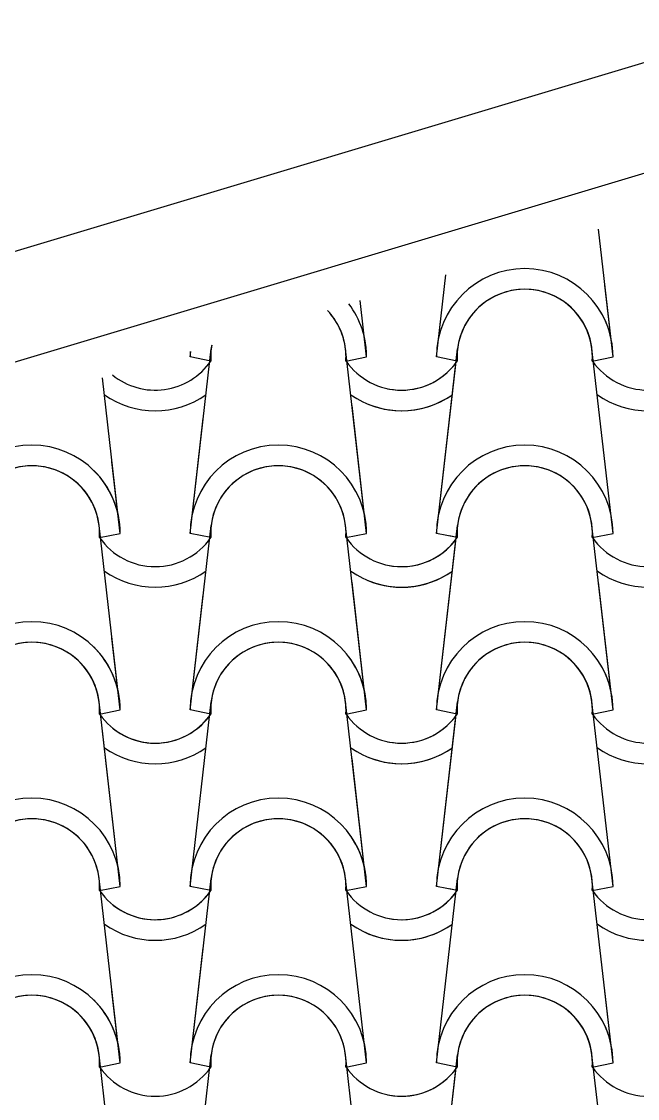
# Model space of a CAD drawing. Header units: millimetres. Extents: x -255 to 41745, y 236 to 29936.
# Drawn here: x 26862 to 27298, y 26255 to 27018 of the extents above; entities that cross this region are included whole.
import ezdxf

# ---------------------------------------------------------------- set-up
doc = ezdxf.new("R2010")
doc.units = ezdxf.units.MM
doc.layers.add('1', color=1, linetype='Continuous')
doc.layers.add('CALIDADES', color=7, linetype='Continuous')

msp = doc.modelspace()

# ---------------------------------------------------------------- linework, layer by layer
at = {"layer": '1'}
for p, q in [((27280.85, 26780.55), (27270.51, 26871.08)), ((27155.85, 26780.55), (27162.48, 26838.68)), ((27155.85, 26780.55), (27162.48, 26838.68)), ((27155.85, 26780.55), (27162.48, 26838.68)), ((27155.85, 26780.55), (27162.48, 26838.68)), ((27155.85, 26780.55), (27162.48, 26838.68)), ((27155.85, 26780.55), (27162.48, 26838.68)), ((27155.85, 26780.55), (27162.48, 26838.68)), ((27280.85, 26780.55), (27275.05, 26831.35)), ((27106.34, 26780.55), (27101.79, 26820.47)), ((27106.34, 26780.55), (27101.79, 26820.47)), ((27106.34, 26780.55), (27101.79, 26820.47)), ((27106.34, 26780.55), (27101.79, 26820.47)), ((27106.34, 26780.55), (27101.79, 26820.47)), ((27106.34, 26780.55), (27101.79, 26820.47)), ((27106.34, 26780.55), (27101.79, 26820.47)), ((27155.85, 26780.55), (27160.1, 26817.83)), ((26981.34, 26655.55), (26996.27, 26786.26)), ((26981.34, 26655.55), (26996.27, 26786.26)), ((26981.34, 26780.55), (26981.79, 26784.47)), ((26981.34, 26780.55), (26981.79, 26784.47)), ((26981.34, 26780.55), (26981.79, 26784.47)), ((27106.34, 26655.55), (27091.42, 26786.26)), ((27106.34, 26655.55), (27091.42, 26786.26)), ((27106.34, 26655.55), (27091.42, 26786.26)), ((27106.34, 26655.55), (27091.42, 26786.26)), ((27106.34, 26780.55), (27105.08, 26791.62)), ((27155.85, 26655.55), (27170.77, 26786.26)), ((27155.85, 26655.55), (27170.77, 26786.26)), ((27155.85, 26655.55), (27170.77, 26786.26)), ((27155.85, 26655.55), (27170.77, 26786.26)), ((27280.85, 26655.55), (27265.92, 26786.26)), ((26996.02, 26777.62), (26981.34, 26780.55)), ((26996.02, 26777.62), (26981.34, 26780.55)), ((26996.02, 26777.62), (26981.34, 26780.55)), ((26996.02, 26777.62), (26981.34, 26780.55)), ((26996.02, 26777.62), (26981.34, 26780.55)), ((26996.02, 26777.62), (26981.34, 26780.55)), ((27091.67, 26777.62), (27106.34, 26780.55)), ((27091.67, 26777.62), (27106.34, 26780.55)), ((27091.67, 26777.62), (27106.34, 26780.55)), ((27091.67, 26777.62), (27106.34, 26780.55)), ((27091.67, 26777.62), (27106.34, 26780.55)), ((27091.67, 26777.62), (27106.34, 26780.55)), ((27091.67, 26777.62), (27106.34, 26780.55)), ((27091.67, 26777.62), (27106.34, 26780.55)), ((27091.67, 26777.62), (27106.34, 26780.55)), ((27091.67, 26777.62), (27106.34, 26780.55)), ((27091.67, 26777.62), (27106.34, 26780.55)), ((27091.67, 26777.62), (27106.34, 26780.55)), ((27091.67, 26777.62), (27106.34, 26780.55)), ((27091.67, 26777.62), (27106.34, 26780.55)), ((27091.67, 26777.62), (27106.34, 26780.55)), ((27091.67, 26777.62), (27106.34, 26780.55)), ((27155.85, 26655.55), (27170.22, 26781.42)), ((27170.52, 26777.62), (27155.85, 26780.55)), ((27170.52, 26777.62), (27155.85, 26780.55)), ((27170.52, 26777.62), (27155.85, 26780.55)), ((27170.52, 26777.62), (27155.85, 26780.55)), ((27170.52, 26777.62), (27155.85, 26780.55)), ((27170.52, 26777.62), (27155.85, 26780.55)), ((27170.52, 26777.62), (27155.85, 26780.55)), ((27170.52, 26777.62), (27155.85, 26780.55)), ((27170.52, 26777.62), (27155.85, 26780.55)), ((27170.52, 26777.62), (27155.85, 26780.55)), ((27170.52, 26777.62), (27155.85, 26780.55)), ((27170.52, 26777.62), (27155.85, 26780.55)), ((27170.52, 26777.62), (27155.85, 26780.55)), ((27170.52, 26777.62), (27155.85, 26780.55)), ((27170.52, 26777.62), (27155.85, 26780.55)), ((27170.52, 26777.62), (27155.85, 26780.55)), ((27170.52, 26777.62), (27164.69, 26778.78)), ((27170.52, 26777.62), (27164.69, 26778.78)), ((27266.17, 26777.62), (27280.85, 26780.55)), ((27266.17, 26777.62), (27280.85, 26780.55)), ((27266.17, 26777.62), (27280.85, 26780.55)), ((27266.17, 26777.62), (27280.85, 26780.55)), ((26931.84, 26655.55), (26919.26, 26765.71)), ((26931.84, 26655.55), (26919.26, 26765.71)), ((27106.34, 26655.55), (27096.01, 26746.07)), ((26981.34, 26655.55), (26990.66, 26737.12)), ((26931.84, 26655.55), (26926.04, 26706.35)), ((27155.85, 26655.55), (27160.1, 26692.83)), ((27106.34, 26655.55), (27105.08, 26666.62)), ((26931.84, 26530.55), (26916.92, 26661.26)), ((26931.84, 26530.55), (26916.92, 26661.26)), ((26917.17, 26652.62), (26931.84, 26655.55)), ((26917.17, 26652.62), (26931.84, 26655.55)), ((26917.17, 26652.62), (26931.84, 26655.55)), ((26917.17, 26652.62), (26931.84, 26655.55)), ((26917.17, 26652.62), (26931.84, 26655.55)), ((26917.17, 26652.62), (26931.84, 26655.55)), ((26981.34, 26530.55), (26996.27, 26661.26)), ((26981.34, 26530.55), (26996.27, 26661.26)), ((26996.02, 26652.62), (26981.34, 26655.55)), ((26996.02, 26652.62), (26981.34, 26655.55)), ((26996.02, 26652.62), (26981.34, 26655.55)), ((26996.02, 26652.62), (26981.34, 26655.55)), ((26996.02, 26652.62), (26981.34, 26655.55)), ((26996.02, 26652.62), (26981.34, 26655.55)), ((27106.34, 26530.55), (27091.42, 26661.26)), ((27106.34, 26530.55), (27091.42, 26661.26)), ((27106.34, 26530.55), (27091.42, 26661.26)), ((27106.34, 26530.55), (27091.42, 26661.26)), ((27091.67, 26652.62), (27106.34, 26655.55)), ((27091.67, 26652.62), (27106.34, 26655.55)), ((27091.67, 26652.62), (27106.34, 26655.55)), ((27091.67, 26652.62), (27106.34, 26655.55)), ((27091.67, 26652.62), (27106.34, 26655.55)), ((27091.67, 26652.62), (27106.34, 26655.55)), ((27091.67, 26652.62), (27106.34, 26655.55)), ((27091.67, 26652.62), (27106.34, 26655.55)), ((27091.67, 26652.62), (27106.34, 26655.55)), ((27091.67, 26652.62), (27106.34, 26655.55)), ((27091.67, 26652.62), (27106.34, 26655.55)), ((27091.67, 26652.62), (27106.34, 26655.55)), ((27155.85, 26530.55), (27170.77, 26661.26)), ((27155.85, 26530.55), (27170.77, 26661.26)), ((27155.85, 26530.55), (27170.77, 26661.26)), ((27155.85, 26530.55), (27170.77, 26661.26)), ((27155.85, 26530.55), (27170.22, 26656.42)), ((27170.52, 26652.62), (27155.85, 26655.55)), ((27170.52, 26652.62), (27155.85, 26655.55)), ((27170.52, 26652.62), (27155.85, 26655.55)), ((27170.52, 26652.62), (27155.85, 26655.55)), ((27170.52, 26652.62), (27155.85, 26655.55)), ((27170.52, 26652.62), (27155.85, 26655.55)), ((27170.52, 26652.62), (27155.85, 26655.55)), ((27170.52, 26652.62), (27155.85, 26655.55)), ((27170.52, 26652.62), (27155.85, 26655.55)), ((27170.52, 26652.62), (27155.85, 26655.55)), ((27170.52, 26652.62), (27155.85, 26655.55)), ((27170.52, 26652.62), (27155.85, 26655.55)), ((27280.85, 26530.55), (27265.92, 26661.26)), ((27266.17, 26652.62), (27280.85, 26655.55)), ((27266.17, 26652.62), (27280.85, 26655.55)), ((27170.52, 26652.62), (27164.69, 26653.78)), ((27170.52, 26652.62), (27164.69, 26653.78)), ((27106.34, 26530.55), (27096.01, 26621.07)), ((27280.85, 26530.55), (27270.51, 26621.08)), ((26981.34, 26530.55), (26990.66, 26612.12)), ((27155.85, 26530.55), (27162.48, 26588.68)), ((27155.85, 26530.55), (27162.48, 26588.68)), ((27155.85, 26530.55), (27162.48, 26588.68)), ((26931.84, 26530.55), (26926.04, 26581.35)), ((27280.85, 26530.55), (27275.05, 26581.35)), ((27280.85, 26530.55), (27275.05, 26581.35)), ((27106.34, 26530.55), (27101.79, 26570.47)), ((27106.34, 26530.55), (27101.79, 26570.47)), ((27106.34, 26530.55), (27101.79, 26570.47)), ((26931.84, 26405.55), (26916.92, 26536.26)), ((26931.84, 26405.55), (26916.92, 26536.26)), ((26981.34, 26405.55), (26996.27, 26536.26)), ((26981.34, 26405.55), (26996.27, 26536.26)), ((26981.34, 26405.55), (26996.27, 26536.26)), ((26981.34, 26530.55), (26981.79, 26534.47)), ((27106.34, 26405.55), (27091.42, 26536.26)), ((27106.34, 26405.55), (27091.42, 26536.26)), ((27106.34, 26405.55), (27091.42, 26536.26)), ((27106.34, 26405.55), (27091.42, 26536.26)), ((27155.85, 26405.55), (27170.77, 26536.26)), ((27155.85, 26405.55), (27170.77, 26536.26)), ((27155.85, 26405.55), (27170.77, 26536.26)), ((27155.85, 26405.55), (27170.77, 26536.26)), ((27280.85, 26405.55), (27265.92, 26536.26)), ((27280.85, 26405.55), (27265.92, 26536.26)), ((26917.17, 26527.62), (26931.84, 26530.55)), ((26917.17, 26527.62), (26931.84, 26530.55)), ((26917.17, 26527.62), (26931.84, 26530.55)), ((26917.17, 26527.62), (26931.84, 26530.55)), ((26917.17, 26527.62), (26931.84, 26530.55)), ((26917.17, 26527.62), (26931.84, 26530.55)), ((26996.02, 26527.62), (26981.34, 26530.55)), ((26996.02, 26527.62), (26981.34, 26530.55)), ((26996.02, 26527.62), (26981.34, 26530.55)), ((26996.02, 26527.62), (26981.34, 26530.55)), ((26996.02, 26527.62), (26981.34, 26530.55)), ((26996.02, 26527.62), (26981.34, 26530.55)), ((26996.02, 26527.62), (26981.34, 26530.55)), ((26996.02, 26527.62), (26981.34, 26530.55)), ((27091.67, 26527.62), (27106.34, 26530.55)), ((27091.67, 26527.62), (27106.34, 26530.55)), ((27091.67, 26527.62), (27106.34, 26530.55)), ((27091.67, 26527.62), (27106.34, 26530.55)), ((27091.67, 26527.62), (27106.34, 26530.55)), ((27091.67, 26527.62), (27106.34, 26530.55)), ((27091.67, 26527.62), (27106.34, 26530.55)), ((27091.67, 26527.62), (27106.34, 26530.55)), ((27091.67, 26527.62), (27106.34, 26530.55)), ((27091.67, 26527.62), (27106.34, 26530.55)), ((27091.67, 26527.62), (27106.34, 26530.55)), ((27091.67, 26527.62), (27106.34, 26530.55)), ((27091.67, 26527.62), (27106.34, 26530.55)), ((27091.67, 26527.62), (27106.34, 26530.55)), ((27091.67, 26527.62), (27106.34, 26530.55)), ((27091.67, 26527.62), (27106.34, 26530.55)), ((27155.85, 26405.55), (27170.22, 26531.42)), ((27155.85, 26405.55), (27170.22, 26531.42)), ((27170.52, 26527.62), (27155.85, 26530.55)), ((27170.52, 26527.62), (27155.85, 26530.55)), ((27170.52, 26527.62), (27155.85, 26530.55)), ((27170.52, 26527.62), (27155.85, 26530.55)), ((27170.52, 26527.62), (27155.85, 26530.55)), ((27170.52, 26527.62), (27155.85, 26530.55)), ((27170.52, 26527.62), (27155.85, 26530.55)), ((27170.52, 26527.62), (27155.85, 26530.55)), ((27170.52, 26527.62), (27155.85, 26530.55)), ((27170.52, 26527.62), (27155.85, 26530.55)), ((27170.52, 26527.62), (27155.85, 26530.55)), ((27170.52, 26527.62), (27155.85, 26530.55)), ((27170.52, 26527.62), (27155.85, 26530.55)), ((27170.52, 26527.62), (27155.85, 26530.55)), ((27170.52, 26527.62), (27155.85, 26530.55)), ((27170.52, 26527.62), (27155.85, 26530.55)), ((27170.52, 26527.62), (27164.69, 26528.78)), ((27170.52, 26527.62), (27164.69, 26528.78)), ((27170.52, 26527.62), (27164.69, 26528.78)), ((27170.52, 26527.62), (27164.69, 26528.78)), ((27266.17, 26527.62), (27280.85, 26530.55)), ((27266.17, 26527.62), (27280.85, 26530.55)), ((27266.17, 26527.62), (27280.85, 26530.55)), ((27266.17, 26527.62), (27280.85, 26530.55)), ((27266.17, 26527.62), (27280.85, 26530.55)), ((27266.17, 26527.62), (27280.85, 26530.55)), ((27266.17, 26527.62), (27280.85, 26530.55)), ((27266.17, 26527.62), (27280.85, 26530.55)), ((26931.84, 26405.55), (26919.26, 26515.71)), ((27106.34, 26405.55), (27096.01, 26496.07)), ((27106.34, 26405.55), (27096.01, 26496.07)), ((27155.85, 26405.55), (27162.48, 26463.68)), ((27155.85, 26405.55), (27162.48, 26463.68)), ((27155.85, 26405.55), (27162.48, 26463.68)), ((27106.34, 26405.55), (27101.79, 26445.47)), ((27106.34, 26405.55), (27101.79, 26445.47)), ((27106.34, 26405.55), (27101.79, 26445.47)), ((27155.85, 26405.55), (27160.1, 26442.83)), ((26931.84, 26280.55), (26916.92, 26411.26)), ((26981.34, 26280.55), (26996.27, 26411.26)), ((27106.34, 26280.55), (27091.42, 26411.26)), ((27106.34, 26280.55), (27091.42, 26411.26)), ((27106.34, 26280.55), (27091.42, 26411.26)), ((27106.34, 26405.55), (27105.08, 26416.62)), ((27155.85, 26280.55), (27170.77, 26411.26)), ((27155.85, 26280.55), (27170.77, 26411.26)), ((27155.85, 26280.55), (27170.77, 26411.26)), ((27280.85, 26280.55), (27265.92, 26411.26)), ((26917.17, 26402.62), (26931.84, 26405.55)), ((26917.17, 26402.62), (26931.84, 26405.55)), ((26917.17, 26402.62), (26931.84, 26405.55)), ((26917.17, 26402.62), (26931.84, 26405.55)), ((26917.17, 26402.62), (26931.84, 26405.55)), ((26917.17, 26402.62), (26931.84, 26405.55)), ((26981.34, 26405.55), (26981.79, 26409.47)), ((26996.02, 26402.62), (26981.34, 26405.55)), ((26996.02, 26402.62), (26981.34, 26405.55)), ((26996.02, 26402.62), (26981.34, 26405.55)), ((26996.02, 26402.62), (26981.34, 26405.55)), ((26996.02, 26402.62), (26981.34, 26405.55)), ((26996.02, 26402.62), (26981.34, 26405.55)), ((26996.02, 26402.62), (26981.34, 26405.55)), ((26996.02, 26402.62), (26981.34, 26405.55)), ((27091.67, 26402.62), (27106.34, 26405.55)), ((27091.67, 26402.62), (27106.34, 26405.55)), ((27091.67, 26402.62), (27106.34, 26405.55)), ((27091.67, 26402.62), (27106.34, 26405.55)), ((27091.67, 26402.62), (27106.34, 26405.55)), ((27091.67, 26402.62), (27106.34, 26405.55)), ((27091.67, 26402.62), (27106.34, 26405.55)), ((27091.67, 26402.62), (27106.34, 26405.55)), ((27091.67, 26402.62), (27106.34, 26405.55)), ((27091.67, 26402.62), (27106.34, 26405.55)), ((27091.67, 26402.62), (27106.34, 26405.55)), ((27091.67, 26402.62), (27106.34, 26405.55)), ((27091.67, 26402.62), (27106.34, 26405.55)), ((27091.67, 26402.62), (27106.34, 26405.55)), ((27091.67, 26402.62), (27106.34, 26405.55)), ((27091.67, 26402.62), (27106.34, 26405.55)), ((27091.67, 26402.62), (27106.34, 26405.55)), ((27091.67, 26402.62), (27106.34, 26405.55)), ((27091.67, 26402.62), (27106.34, 26405.55)), ((27091.67, 26402.62), (27106.34, 26405.55)), ((27170.52, 26402.62), (27155.85, 26405.55)), ((27170.52, 26402.62), (27155.85, 26405.55)), ((27170.52, 26402.62), (27155.85, 26405.55)), ((27170.52, 26402.62), (27155.85, 26405.55)), ((27170.52, 26402.62), (27155.85, 26405.55)), ((27170.52, 26402.62), (27155.85, 26405.55)), ((27170.52, 26402.62), (27155.85, 26405.55)), ((27170.52, 26402.62), (27155.85, 26405.55)), ((27170.52, 26402.62), (27155.85, 26405.55)), ((27170.52, 26402.62), (27155.85, 26405.55)), ((27170.52, 26402.62), (27155.85, 26405.55)), ((27170.52, 26402.62), (27155.85, 26405.55)), ((27170.52, 26402.62), (27155.85, 26405.55)), ((27170.52, 26402.62), (27155.85, 26405.55)), ((27170.52, 26402.62), (27155.85, 26405.55)), ((27170.52, 26402.62), (27155.85, 26405.55)), ((27170.52, 26402.62), (27155.85, 26405.55)), ((27170.52, 26402.62), (27155.85, 26405.55)), ((27170.52, 26402.62), (27155.85, 26405.55)), ((27170.52, 26402.62), (27155.85, 26405.55)), ((27170.52, 26402.62), (27164.69, 26403.78)), ((27170.52, 26402.62), (27164.69, 26403.78)), ((27266.17, 26402.62), (27280.85, 26405.55)), ((27266.17, 26402.62), (27280.85, 26405.55)), ((27266.17, 26402.62), (27280.85, 26405.55)), ((27266.17, 26402.62), (27280.85, 26405.55)), ((26981.34, 26280.55), (26990.66, 26362.12)), ((26931.84, 26280.55), (26926.04, 26331.35)), ((27280.85, 26280.55), (27275.05, 26331.35)), ((26931.84, 26155.55), (26916.92, 26286.26)), ((26981.34, 26155.55), (26996.27, 26286.26)), ((27106.34, 26155.55), (27091.42, 26286.26)), ((27155.85, 26155.55), (27170.77, 26286.26)), ((27155.85, 26155.55), (27170.22, 26281.42)), ((27280.85, 26155.55), (27265.92, 26286.26)), ((26917.17, 26277.62), (26931.84, 26280.55)), ((26917.17, 26277.62), (26931.84, 26280.55)), ((26917.17, 26277.62), (26931.84, 26280.55)), ((26917.17, 26277.62), (26931.84, 26280.55)), ((26996.02, 26277.62), (26981.34, 26280.55)), ((26996.02, 26277.62), (26981.34, 26280.55)), ((26996.02, 26277.62), (26981.34, 26280.55)), ((26996.02, 26277.62), (26981.34, 26280.55)), ((27091.67, 26277.62), (27106.34, 26280.55)), ((27091.67, 26277.62), (27106.34, 26280.55)), ((27091.67, 26277.62), (27106.34, 26280.55)), ((27091.67, 26277.62), (27106.34, 26280.55)), ((27091.67, 26277.62), (27106.34, 26280.55)), ((27091.67, 26277.62), (27106.34, 26280.55)), ((27170.52, 26277.62), (27155.85, 26280.55)), ((27170.52, 26277.62), (27155.85, 26280.55)), ((27170.52, 26277.62), (27155.85, 26280.55)), ((27170.52, 26277.62), (27155.85, 26280.55)), ((27170.52, 26277.62), (27155.85, 26280.55)), ((27170.52, 26277.62), (27155.85, 26280.55)), ((27170.52, 26277.62), (27164.69, 26278.78)), ((27170.52, 26277.62), (27164.69, 26278.78)), ((27266.17, 26277.62), (27280.85, 26280.55)), ((27266.17, 26277.62), (27280.85, 26280.55)), ((27266.17, 26277.62), (27280.85, 26280.55)), ((27266.17, 26277.62), (27280.85, 26280.55))]:
    msp.add_line(p, q, dxfattribs=at)
for centre, radius, start, end in [((27218.35, 26780.55), 62.5, 0, 180), ((27218.35, 26780.55), 62.5, 0, 180), ((27218.35, 26780.55), 47.92, 356.48872, 183.51128), ((27218.35, 26780.55), 47.92, 356.48872, 183.51128), ((27218.35, 26780.55), 47.92, 6.83804, 173.16196), ((27218.35, 26780.55), 62.5, 0, 45.56488), ((27218.35, 26780.55), 62.5, 0, 45.56488), ((27043.84, 26780.55), 62.5, 0, 36.89983), ((27043.84, 26780.55), 62.5, 0, 36.89983), ((27043.84, 26780.55), 62.5, 0, 36.89983), ((27043.84, 26780.55), 62.5, 0, 36.89983), ((27043.84, 26780.55), 62.5, 0, 36.89983), ((27043.84, 26780.55), 62.5, 0, 36.89983), ((27218.35, 26780.55), 47.92, 6.83804, 52.09525), ((27218.35, 26780.55), 47.92, 356.48872, 52.09525), ((27218.35, 26780.55), 47.92, 356.48872, 52.09525), ((27043.84, 26780.55), 47.92, 356.48872, 43.46869), ((27043.84, 26780.55), 47.92, 356.48872, 43.46869), ((27043.84, 26780.55), 47.92, 6.83804, 43.46869), ((27043.84, 26780.55), 47.92, 356.48872, 43.46869), ((27043.84, 26780.55), 47.92, 356.48872, 43.46869), ((27043.84, 26780.55), 47.92, 6.83804, 43.46869), ((27043.84, 26780.55), 47.92, 356.48872, 43.46869), ((27043.84, 26780.55), 47.92, 356.48872, 43.46869), ((27043.84, 26780.55), 47.92, 6.83804, 43.46869), ((27043.84, 26780.55), 47.92, 169.9298, 183.51128), ((27043.84, 26780.55), 47.92, 169.9298, 183.51128), ((27043.84, 26780.55), 47.92, 169.9298, 183.51128), ((27043.84, 26780.55), 47.92, 169.9298, 183.51128), ((27043.84, 26780.55), 47.92, 169.9298, 183.51128), ((27043.84, 26780.55), 47.92, 169.9298, 183.51128), ((27043.84, 26780.55), 47.92, 169.9298, 173.16196), ((27043.84, 26780.55), 47.92, 169.9298, 173.16196), ((27043.84, 26780.55), 47.92, 169.9298, 173.16196), ((27043.84, 26780.55), 47.92, 356.48872, 5.53044), ((27043.84, 26780.55), 47.92, 356.48872, 5.53044), ((27043.84, 26780.55), 62.5, 0, 10.3131), ((27043.84, 26780.55), 62.5, 0, 10.3131), ((26956.65, 26804.93), 47.92, 230.74579, 325.24403), ((26956.65, 26804.93), 47.92, 230.74579, 325.24403), ((26956.65, 26804.93), 47.92, 230.74579, 325.24403), ((26956.65, 26804.93), 47.92, 230.74579, 325.24403), ((26956.65, 26804.93), 47.92, 230.74579, 325.24403), ((26956.65, 26804.93), 47.92, 230.74579, 325.24403), ((27043.84, 26780.55), 62.5, 176.49866, 180), ((27043.84, 26780.55), 62.5, 176.49866, 180), ((27043.84, 26780.55), 62.5, 176.49866, 180), ((27043.84, 26780.55), 62.5, 176.49866, 180), ((27043.84, 26780.55), 62.5, 176.49866, 180), ((27043.84, 26780.55), 62.5, 176.49866, 180), ((27131.15, 26804.93), 47.92, 214.75597, 325.24403), ((27131.15, 26804.93), 47.92, 214.75597, 325.24403), ((27131.15, 26804.93), 47.92, 214.75597, 325.24403), ((27131.15, 26804.93), 47.92, 214.75597, 325.24403), ((27131.15, 26804.93), 47.92, 214.75597, 325.24403), ((27131.15, 26804.93), 47.92, 214.75597, 325.24403), ((27131.15, 26804.93), 47.92, 214.75597, 325.24403), ((27131.15, 26804.93), 47.92, 214.75597, 325.24403), ((27131.15, 26804.93), 47.92, 214.75597, 325.24403), ((27131.15, 26804.93), 47.92, 214.75597, 325.24403), ((27131.15, 26804.93), 47.92, 214.75597, 325.24403), ((27131.15, 26804.93), 47.92, 214.75597, 325.24403), ((27131.15, 26804.93), 47.92, 214.75597, 325.24403), ((27131.15, 26804.93), 47.92, 214.75597, 325.24403), ((27131.15, 26804.93), 47.92, 214.75597, 325.24403), ((27131.15, 26804.93), 47.92, 214.75597, 325.24403), ((27131.15, 26804.93), 47.92, 258.00096, 325.24403), ((27131.15, 26804.93), 47.92, 258.00096, 325.24403), ((27218.35, 26780.55), 47.92, 178.84107, 183.51128), ((27218.35, 26780.55), 47.92, 178.84107, 183.51128), ((27305.66, 26804.93), 47.92, 214.75597, 325.24403), ((27305.66, 26804.93), 47.92, 214.75597, 325.24403), ((27305.66, 26804.93), 47.92, 214.75597, 325.24403), ((27305.66, 26804.93), 47.92, 214.75597, 325.24403), ((26956.65, 26804.93), 62.5, 234.93079, 305.06921), ((26956.65, 26804.93), 62.5, 234.93079, 305.06921), ((27131.15, 26804.93), 62.5, 234.93079, 305.06921), ((27131.15, 26804.93), 62.5, 234.93079, 305.06921), ((27131.15, 26804.93), 62.5, 234.93079, 305.06921), ((27131.15, 26804.93), 62.5, 234.93079, 305.06921), ((27131.15, 26804.93), 62.5, 234.93079, 305.06921), ((27131.15, 26804.93), 62.5, 234.93079, 305.06921), ((27131.15, 26804.93), 62.5, 242.94961, 305.06921), ((27305.66, 26804.93), 62.5, 234.93079, 305.06921), ((27305.66, 26804.93), 62.5, 234.93079, 305.06921), ((26869.34, 26655.55), 62.5, 0, 180), ((26869.34, 26655.55), 62.5, 0, 180), ((27043.84, 26655.55), 62.5, 0, 180), ((27043.84, 26655.55), 62.5, 0, 180), ((27043.84, 26655.55), 62.5, 0, 180), ((27043.84, 26655.55), 62.5, 0, 180), ((27043.84, 26655.55), 62.5, 0, 180), ((27043.84, 26655.55), 62.5, 0, 180), ((27218.35, 26655.55), 62.5, 0, 180), ((27218.35, 26655.55), 62.5, 0, 180), ((26869.34, 26655.55), 47.92, 356.48872, 183.51128), ((26869.34, 26655.55), 47.92, 356.48872, 183.51128), ((26869.34, 26655.55), 47.92, 6.83804, 173.16196), ((27043.84, 26655.55), 47.92, 356.48872, 183.51128), ((27043.84, 26655.55), 47.92, 356.48872, 183.51128), ((27043.84, 26655.55), 47.92, 356.48872, 183.51128), ((27043.84, 26655.55), 47.92, 356.48872, 183.51128), ((27043.84, 26655.55), 47.92, 356.48872, 183.51128), ((27043.84, 26655.55), 47.92, 356.48872, 183.51128), ((27043.84, 26655.55), 47.92, 6.83804, 173.16196), ((27043.84, 26655.55), 47.92, 6.83804, 173.16196), ((27043.84, 26655.55), 47.92, 6.83804, 173.16196), ((27218.35, 26655.55), 47.92, 356.48872, 183.51128), ((27218.35, 26655.55), 47.92, 356.48872, 183.51128), ((27218.35, 26655.55), 47.92, 6.83804, 173.16196), ((26869.34, 26655.55), 47.92, 6.83804, 52.09525), ((26869.34, 26655.55), 47.92, 356.48872, 52.09525), ((26869.34, 26655.55), 47.92, 356.48872, 52.09525), ((26869.34, 26655.55), 62.5, 0, 45.56488), ((26869.34, 26655.55), 62.5, 0, 45.56488), ((27043.84, 26655.55), 62.5, 0, 10.3131), ((27043.84, 26655.55), 62.5, 0, 10.3131), ((27043.84, 26655.55), 47.92, 356.48872, 5.53044), ((27043.84, 26655.55), 47.92, 356.48872, 5.53044), ((27218.35, 26655.55), 47.92, 178.84107, 183.51128), ((27218.35, 26655.55), 47.92, 178.84107, 183.51128), ((26956.65, 26679.93), 47.92, 214.75597, 325.24403), ((26956.65, 26679.93), 47.92, 214.75597, 325.24403), ((26956.65, 26679.93), 47.92, 214.75597, 325.24403), ((26956.65, 26679.93), 47.92, 214.75597, 325.24403), ((26956.65, 26679.93), 47.92, 214.75597, 325.24403), ((26956.65, 26679.93), 47.92, 214.75597, 325.24403), ((27131.15, 26679.93), 47.92, 214.75597, 325.24403), ((27131.15, 26679.93), 47.92, 214.75597, 325.24403), ((27131.15, 26679.93), 47.92, 214.75597, 325.24403), ((27131.15, 26679.93), 47.92, 214.75597, 325.24403), ((27131.15, 26679.93), 47.92, 214.75597, 325.24403), ((27131.15, 26679.93), 47.92, 214.75597, 325.24403), ((27131.15, 26679.93), 47.92, 214.75597, 325.24403), ((27131.15, 26679.93), 47.92, 214.75597, 325.24403), ((27131.15, 26679.93), 47.92, 214.75597, 325.24403), ((27131.15, 26679.93), 47.92, 214.75597, 325.24403), ((27131.15, 26679.93), 47.92, 214.75597, 325.24403), ((27131.15, 26679.93), 47.92, 214.75597, 325.24403), ((27131.15, 26679.93), 47.92, 258.00096, 325.24403), ((27131.15, 26679.93), 47.92, 258.00096, 325.24403), ((27305.66, 26679.93), 47.92, 214.75597, 325.24403), ((27305.66, 26679.93), 47.92, 214.75597, 325.24403), ((26956.65, 26679.93), 62.5, 234.93079, 305.06921), ((26956.65, 26679.93), 62.5, 234.93079, 305.06921), ((26956.65, 26679.93), 62.5, 234.93079, 305.06921), ((27131.15, 26679.93), 62.5, 234.93079, 305.06921), ((27131.15, 26679.93), 62.5, 234.93079, 305.06921), ((27131.15, 26679.93), 62.5, 234.93079, 305.06921), ((27131.15, 26679.93), 62.5, 234.93079, 305.06921), ((27131.15, 26679.93), 62.5, 234.93079, 305.06921), ((27131.15, 26679.93), 62.5, 234.93079, 305.06921), ((27131.15, 26679.93), 62.5, 242.94961, 305.06921), ((27305.66, 26679.93), 62.5, 234.93079, 305.06921), ((27305.66, 26679.93), 62.5, 234.93079, 305.06921), ((27305.66, 26679.93), 62.5, 234.93079, 305.06921), ((26869.34, 26530.55), 62.5, 0, 180), ((26869.34, 26530.55), 62.5, 0, 180), ((27043.84, 26530.55), 62.5, 0, 180), ((27043.84, 26530.55), 62.5, 0, 180), ((27043.84, 26530.55), 62.5, 0, 180), ((27043.84, 26530.55), 62.5, 0, 180), ((27043.84, 26530.55), 62.5, 0, 180), ((27043.84, 26530.55), 62.5, 0, 180), ((27218.35, 26530.55), 62.5, 0, 180), ((27218.35, 26530.55), 62.5, 0, 180), ((27218.35, 26530.55), 62.5, 0, 180), ((27218.35, 26530.55), 62.5, 0, 180), ((26869.34, 26530.55), 47.92, 356.48872, 183.51128), ((26869.34, 26530.55), 47.92, 356.48872, 183.51128), ((26869.34, 26530.55), 47.92, 6.83804, 173.16196), ((26869.34, 26530.55), 62.5, 0, 45.56488), ((26869.34, 26530.55), 62.5, 0, 45.56488), ((27043.84, 26530.55), 47.92, 356.48872, 183.51128), ((27043.84, 26530.55), 47.92, 356.48872, 183.51128), ((27043.84, 26530.55), 47.92, 356.48872, 183.51128), ((27043.84, 26530.55), 47.92, 356.48872, 183.51128), ((27043.84, 26530.55), 47.92, 356.48872, 183.51128), ((27043.84, 26530.55), 47.92, 356.48872, 183.51128), ((27043.84, 26530.55), 47.92, 6.83804, 173.16196), ((27043.84, 26530.55), 47.92, 6.83804, 173.16196), ((27043.84, 26530.55), 47.92, 6.83804, 173.16196), ((27218.35, 26530.55), 47.92, 356.48872, 183.51128), ((27218.35, 26530.55), 47.92, 356.48872, 183.51128), ((27218.35, 26530.55), 47.92, 356.48872, 183.51128), ((27218.35, 26530.55), 47.92, 356.48872, 183.51128), ((27218.35, 26530.55), 47.92, 6.83804, 173.16196), ((27218.35, 26530.55), 47.92, 6.83804, 173.16196), ((27218.35, 26530.55), 62.5, 0, 45.56488), ((27218.35, 26530.55), 62.5, 0, 45.56488), ((27218.35, 26530.55), 62.5, 0, 45.56488), ((27218.35, 26530.55), 62.5, 0, 45.56488), ((26869.34, 26530.55), 47.92, 6.83804, 52.09525), ((26869.34, 26530.55), 47.92, 356.48872, 52.09525), ((26869.34, 26530.55), 47.92, 356.48872, 52.09525), ((27043.84, 26530.55), 47.92, 356.48872, 43.46869), ((27043.84, 26530.55), 47.92, 356.48872, 43.46869), ((27043.84, 26530.55), 47.92, 6.83804, 43.46869), ((27043.84, 26530.55), 62.5, 0, 36.89983), ((27043.84, 26530.55), 62.5, 0, 36.89983), ((27218.35, 26530.55), 47.92, 6.83804, 52.09525), ((27218.35, 26530.55), 47.92, 356.48872, 52.09525), ((27218.35, 26530.55), 47.92, 356.48872, 52.09525), ((27218.35, 26530.55), 47.92, 6.83804, 52.09525), ((27218.35, 26530.55), 47.92, 356.48872, 52.09525), ((27218.35, 26530.55), 47.92, 356.48872, 52.09525), ((27043.84, 26530.55), 62.5, 176.49866, 180), ((27043.84, 26530.55), 62.5, 176.49866, 180), ((27043.84, 26530.55), 47.92, 169.9298, 183.51128), ((27043.84, 26530.55), 47.92, 169.9298, 183.51128), ((27043.84, 26530.55), 47.92, 169.9298, 173.16196), ((26956.65, 26554.93), 47.92, 214.75597, 325.24403), ((26956.65, 26554.93), 47.92, 214.75597, 325.24403), ((26956.65, 26554.93), 47.92, 214.75597, 325.24403), ((26956.65, 26554.93), 47.92, 214.75597, 325.24403), ((26956.65, 26554.93), 47.92, 214.75597, 325.24403), ((26956.65, 26554.93), 47.92, 214.75597, 325.24403), ((26956.65, 26554.93), 47.92, 230.74579, 325.24403), ((26956.65, 26554.93), 47.92, 230.74579, 325.24403), ((27131.15, 26554.93), 47.92, 214.75597, 325.24403), ((27131.15, 26554.93), 47.92, 214.75597, 325.24403), ((27131.15, 26554.93), 47.92, 214.75597, 325.24403), ((27131.15, 26554.93), 47.92, 214.75597, 325.24403), ((27131.15, 26554.93), 47.92, 214.75597, 325.24403), ((27131.15, 26554.93), 47.92, 214.75597, 325.24403), ((27131.15, 26554.93), 47.92, 214.75597, 325.24403), ((27131.15, 26554.93), 47.92, 214.75597, 325.24403), ((27131.15, 26554.93), 47.92, 214.75597, 325.24403), ((27131.15, 26554.93), 47.92, 214.75597, 325.24403), ((27131.15, 26554.93), 47.92, 214.75597, 325.24403), ((27131.15, 26554.93), 47.92, 214.75597, 325.24403), ((27131.15, 26554.93), 47.92, 214.75597, 325.24403), ((27131.15, 26554.93), 47.92, 214.75597, 325.24403), ((27131.15, 26554.93), 47.92, 214.75597, 325.24403), ((27131.15, 26554.93), 47.92, 214.75597, 325.24403), ((27131.15, 26554.93), 47.92, 258.00096, 325.24403), ((27131.15, 26554.93), 47.92, 258.00096, 325.24403), ((27131.15, 26554.93), 47.92, 258.00096, 325.24403), ((27131.15, 26554.93), 47.92, 258.00096, 325.24403), ((27218.35, 26530.55), 47.92, 178.84107, 183.51128), ((27218.35, 26530.55), 47.92, 178.84107, 183.51128), ((27218.35, 26530.55), 47.92, 178.84107, 183.51128), ((27218.35, 26530.55), 47.92, 178.84107, 183.51128), ((27305.66, 26554.93), 47.92, 214.75597, 325.24403), ((27305.66, 26554.93), 47.92, 214.75597, 325.24403), ((27305.66, 26554.93), 47.92, 214.75597, 325.24403), ((27305.66, 26554.93), 47.92, 214.75597, 325.24403), ((27305.66, 26554.93), 47.92, 214.75597, 325.24403), ((27305.66, 26554.93), 47.92, 214.75597, 325.24403), ((27305.66, 26554.93), 47.92, 214.75597, 325.24403), ((27305.66, 26554.93), 47.92, 214.75597, 325.24403), ((26956.65, 26554.93), 62.5, 234.93079, 305.06921), ((26956.65, 26554.93), 62.5, 234.93079, 305.06921), ((26956.65, 26554.93), 62.5, 234.93079, 305.06921), ((26956.65, 26554.93), 62.5, 234.93079, 305.06921), ((27131.15, 26554.93), 62.5, 234.93079, 305.06921), ((27131.15, 26554.93), 62.5, 234.93079, 305.06921), ((27131.15, 26554.93), 62.5, 234.93079, 305.06921), ((27131.15, 26554.93), 62.5, 234.93079, 305.06921), ((27131.15, 26554.93), 62.5, 234.93079, 305.06921), ((27131.15, 26554.93), 62.5, 234.93079, 305.06921), ((27131.15, 26554.93), 62.5, 234.93079, 305.06921), ((27131.15, 26554.93), 62.5, 234.93079, 305.06921), ((27131.15, 26554.93), 62.5, 242.94961, 305.06921), ((27131.15, 26554.93), 62.5, 242.94961, 305.06921), ((27305.66, 26554.93), 62.5, 234.93079, 305.06921), ((27305.66, 26554.93), 62.5, 234.93079, 305.06921), ((27305.66, 26554.93), 62.5, 234.93079, 305.06921), ((27305.66, 26554.93), 62.5, 234.93079, 305.06921), ((26869.34, 26405.55), 62.5, 0, 180), ((26869.34, 26405.55), 62.5, 0, 180), ((26869.34, 26405.55), 62.5, 0, 180), ((26869.34, 26405.55), 62.5, 0, 180), ((27043.84, 26405.55), 62.5, 0, 180), ((27043.84, 26405.55), 62.5, 0, 180), ((27043.84, 26405.55), 62.5, 0, 180), ((27043.84, 26405.55), 62.5, 0, 180), ((27043.84, 26405.55), 62.5, 0, 180), ((27043.84, 26405.55), 62.5, 0, 180), ((27218.35, 26405.55), 62.5, 0, 180), ((27218.35, 26405.55), 62.5, 0, 180), ((27218.35, 26405.55), 62.5, 0, 180), ((27218.35, 26405.55), 62.5, 0, 180), ((26869.34, 26405.55), 47.92, 356.48872, 183.51128), ((26869.34, 26405.55), 47.92, 356.48872, 183.51128), ((26869.34, 26405.55), 47.92, 356.48872, 183.51128), ((26869.34, 26405.55), 47.92, 356.48872, 183.51128), ((26869.34, 26405.55), 47.92, 6.83804, 173.16196), ((26869.34, 26405.55), 47.92, 6.83804, 173.16196), ((27043.84, 26405.55), 47.92, 356.48872, 183.51128), ((27043.84, 26405.55), 47.92, 356.48872, 183.51128), ((27043.84, 26405.55), 47.92, 356.48872, 183.51128), ((27043.84, 26405.55), 47.92, 356.48872, 183.51128), ((27043.84, 26405.55), 47.92, 356.48872, 183.51128), ((27043.84, 26405.55), 47.92, 356.48872, 183.51128), ((27043.84, 26405.55), 47.92, 6.83804, 173.16196), ((27043.84, 26405.55), 47.92, 6.83804, 173.16196), ((27043.84, 26405.55), 47.92, 6.83804, 173.16196), ((27218.35, 26405.55), 47.92, 356.48872, 183.51128), ((27218.35, 26405.55), 47.92, 356.48872, 183.51128), ((27218.35, 26405.55), 47.92, 356.48872, 183.51128), ((27218.35, 26405.55), 47.92, 356.48872, 183.51128), ((27218.35, 26405.55), 47.92, 6.83804, 173.16196), ((27218.35, 26405.55), 47.92, 6.83804, 173.16196), ((27043.84, 26405.55), 62.5, 0, 36.89983), ((27043.84, 26405.55), 62.5, 0, 36.89983), ((27043.84, 26405.55), 47.92, 356.48872, 43.46869), ((27043.84, 26405.55), 47.92, 356.48872, 43.46869), ((27043.84, 26405.55), 47.92, 6.83804, 43.46869), ((27043.84, 26405.55), 47.92, 169.9298, 183.51128), ((27043.84, 26405.55), 47.92, 169.9298, 183.51128), ((27043.84, 26405.55), 47.92, 169.9298, 173.16196), ((27043.84, 26405.55), 62.5, 0, 10.3131), ((27043.84, 26405.55), 62.5, 0, 10.3131), ((27043.84, 26405.55), 62.5, 176.49866, 180), ((27043.84, 26405.55), 62.5, 176.49866, 180), ((27043.84, 26405.55), 47.92, 356.48872, 5.53044), ((27043.84, 26405.55), 47.92, 356.48872, 5.53044), ((27218.35, 26405.55), 47.92, 178.84107, 183.51128), ((27218.35, 26405.55), 47.92, 178.84107, 183.51128), ((26956.65, 26429.93), 47.92, 214.75597, 325.24403), ((26956.65, 26429.93), 47.92, 214.75597, 325.24403), ((26956.65, 26429.93), 47.92, 214.75597, 325.24403), ((26956.65, 26429.93), 47.92, 214.75597, 325.24403), ((26956.65, 26429.93), 47.92, 214.75597, 325.24403), ((26956.65, 26429.93), 47.92, 214.75597, 325.24403), ((26956.65, 26429.93), 47.92, 230.74579, 325.24403), ((26956.65, 26429.93), 47.92, 230.74579, 325.24403), ((27131.15, 26429.93), 47.92, 214.75597, 325.24403), ((27131.15, 26429.93), 47.92, 214.75597, 325.24403), ((27131.15, 26429.93), 47.92, 214.75597, 325.24403), ((27131.15, 26429.93), 47.92, 214.75597, 325.24403), ((27131.15, 26429.93), 47.92, 214.75597, 325.24403), ((27131.15, 26429.93), 47.92, 214.75597, 325.24403), ((27131.15, 26429.93), 47.92, 214.75597, 325.24403), ((27131.15, 26429.93), 47.92, 214.75597, 325.24403), ((27131.15, 26429.93), 47.92, 214.75597, 325.24403), ((27131.15, 26429.93), 47.92, 214.75597, 325.24403), ((27131.15, 26429.93), 47.92, 214.75597, 325.24403), ((27131.15, 26429.93), 47.92, 214.75597, 325.24403), ((27131.15, 26429.93), 47.92, 214.75597, 325.24403), ((27131.15, 26429.93), 47.92, 214.75597, 325.24403), ((27131.15, 26429.93), 47.92, 214.75597, 325.24403), ((27131.15, 26429.93), 47.92, 214.75597, 325.24403), ((27131.15, 26429.93), 47.92, 214.75597, 325.24403), ((27131.15, 26429.93), 47.92, 214.75597, 325.24403), ((27131.15, 26429.93), 47.92, 214.75597, 325.24403), ((27131.15, 26429.93), 47.92, 214.75597, 325.24403), ((27131.15, 26429.93), 47.92, 258.00096, 325.24403), ((27131.15, 26429.93), 47.92, 258.00096, 325.24403), ((27305.66, 26429.93), 47.92, 214.75597, 325.24403), ((27305.66, 26429.93), 47.92, 214.75597, 325.24403), ((27305.66, 26429.93), 47.92, 214.75597, 325.24403), ((27305.66, 26429.93), 47.92, 214.75597, 325.24403), ((26956.65, 26429.93), 62.5, 234.93079, 305.06921), ((26956.65, 26429.93), 62.5, 234.93079, 305.06921), ((26956.65, 26429.93), 62.5, 234.93079, 305.06921), ((27131.15, 26429.93), 62.5, 234.93079, 305.06921), ((27131.15, 26429.93), 62.5, 234.93079, 305.06921), ((27131.15, 26429.93), 62.5, 234.93079, 305.06921), ((27131.15, 26429.93), 62.5, 234.93079, 305.06921), ((27131.15, 26429.93), 62.5, 234.93079, 305.06921), ((27131.15, 26429.93), 62.5, 234.93079, 305.06921), ((27131.15, 26429.93), 62.5, 234.93079, 305.06921), ((27131.15, 26429.93), 62.5, 234.93079, 305.06921), ((27131.15, 26429.93), 62.5, 242.94961, 305.06921), ((27305.66, 26429.93), 62.5, 234.93079, 305.06921), ((26869.34, 26280.55), 62.5, 0, 180), ((26869.34, 26280.55), 62.5, 0, 180), ((27043.84, 26280.55), 62.5, 0, 180), ((27043.84, 26280.55), 62.5, 0, 180), ((27043.84, 26280.55), 62.5, 0, 180), ((27043.84, 26280.55), 62.5, 0, 180), ((27218.35, 26280.55), 62.5, 0, 180), ((27218.35, 26280.55), 62.5, 0, 180), ((26869.34, 26280.55), 47.92, 356.48872, 183.51128), ((26869.34, 26280.55), 47.92, 356.48872, 183.51128), ((26869.34, 26280.55), 47.92, 6.83804, 173.16196), ((27043.84, 26280.55), 47.92, 356.48872, 183.51128), ((27043.84, 26280.55), 47.92, 356.48872, 183.51128), ((27043.84, 26280.55), 47.92, 356.48872, 183.51128), ((27043.84, 26280.55), 47.92, 356.48872, 183.51128), ((27043.84, 26280.55), 47.92, 6.83804, 173.16196), ((27043.84, 26280.55), 47.92, 6.83804, 173.16196), ((27218.35, 26280.55), 47.92, 356.48872, 183.51128), ((27218.35, 26280.55), 47.92, 356.48872, 183.51128), ((27218.35, 26280.55), 47.92, 6.83804, 173.16196), ((26869.34, 26280.55), 62.5, 0, 45.56488), ((26869.34, 26280.55), 62.5, 0, 45.56488), ((27218.35, 26280.55), 62.5, 0, 45.56488), ((27218.35, 26280.55), 62.5, 0, 45.56488), ((26869.34, 26280.55), 47.92, 6.83804, 52.09525), ((26869.34, 26280.55), 47.92, 356.48872, 52.09525), ((26869.34, 26280.55), 47.92, 356.48872, 52.09525), ((27218.35, 26280.55), 47.92, 6.83804, 52.09525), ((27218.35, 26280.55), 47.92, 356.48872, 52.09525), ((27218.35, 26280.55), 47.92, 356.48872, 52.09525), ((27218.35, 26280.55), 47.92, 178.84107, 183.51128), ((27218.35, 26280.55), 47.92, 178.84107, 183.51128), ((26956.65, 26304.93), 47.92, 214.75597, 325.24403), ((26956.65, 26304.93), 47.92, 214.75597, 325.24403), ((26956.65, 26304.93), 47.92, 214.75597, 325.24403), ((26956.65, 26304.93), 47.92, 214.75597, 325.24403), ((27131.15, 26304.93), 47.92, 214.75597, 325.24403), ((27131.15, 26304.93), 47.92, 214.75597, 325.24403), ((27131.15, 26304.93), 47.92, 214.75597, 325.24403), ((27131.15, 26304.93), 47.92, 214.75597, 325.24403), ((27131.15, 26304.93), 47.92, 214.75597, 325.24403), ((27131.15, 26304.93), 47.92, 214.75597, 325.24403), ((27131.15, 26304.93), 47.92, 258.00096, 325.24403), ((27131.15, 26304.93), 47.92, 258.00096, 325.24403), ((27305.66, 26304.93), 47.92, 214.75597, 325.24403), ((27305.66, 26304.93), 47.92, 214.75597, 325.24403), ((27305.66, 26304.93), 47.92, 214.75597, 325.24403), ((27305.66, 26304.93), 47.92, 214.75597, 325.24403)]:
    msp.add_arc(centre, radius, start, end, dxfattribs=at)
at = {"layer": 'CALIDADES'}
for p, q in [((20942.02, 25080.84), (27399.4, 27018.05)), ((20963.57, 25009), (27410.4, 26943.05))]:
    msp.add_line(p, q, dxfattribs=at)

doc.saveas('drawing.dxf')
